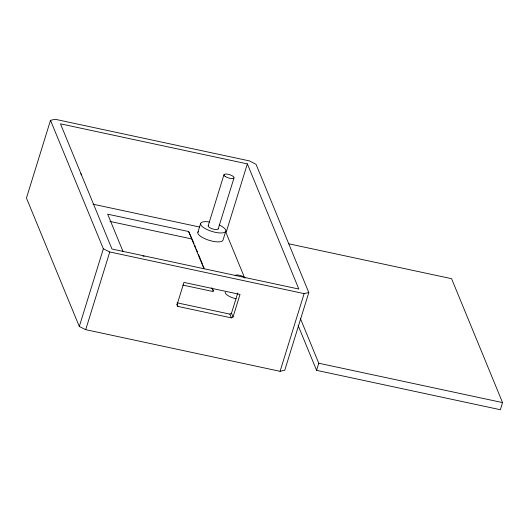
<?xml version="1.0" encoding="UTF-8"?>
<svg xmlns="http://www.w3.org/2000/svg" width="529" height="529" viewBox="0 0 529 529"><rect width="100%" height="100%" fill="white"/><g stroke="black" fill="none" stroke-linecap="round" stroke-linejoin="round"><path stroke-width="0.79" d="M50.506 120.334L26.45 198.044L79.297 326.505L85.711 329.673L280.072 371.318L284.754 370.267L308.81 292.557L256.082 164.387L249.549 160.928L55.188 119.283L50.506 120.334L103.353 248.795L79.297 326.505M85.711 329.673L109.767 251.963L103.353 248.795M197.886 232.33L200.643 223.43M208.181 225.757L223.972 174.735M218.232 228.852L234.03 177.837M225.777 231.18L223.02 240.08A13.152 4.325 17.2 0 1 207.586 239.809A13.152 4.325 17.2 0 1 198.633 231.385M247.354 163.884L298.845 289.052L111.963 249.007L60.471 123.839L247.354 163.884L226.055 232.694L244.577 277.725M233.038 316.964L240.014 294.422L183.947 282.407L176.97 304.949L177.85 306.403L231.424 317.883L233.038 316.964L231.49 313.208L237.746 292.993M280.072 371.318L304.129 293.608L308.81 292.557M288.755 243.796L451.574 278.684L502.55 402.595L500.348 409.717L316.573 370.34L318.775 363.225L300.327 318.365M177.103 302.819L229.877 314.127L231.49 313.208M93.137 204.214L199.473 227.001M191.815 238.348L188.648 231.53L107.665 214.179L122.999 251.44M109.906 221.406L192.133 239.029M109.767 251.963L304.129 293.608M182.895 285.085L213.366 291.611L211.805 287.809M318.775 363.225L502.55 402.595M80.864 173.657L81.367 174.894M298.125 325.487L316.573 370.34M229.877 314.127L231.424 317.883M192.45 239.789L194.011 243.585M194.632 245.106L195.571 247.38M196.199 248.901L197.449 251.943M198.388 254.218L202.448 264.097M203.076 265.618L204.009 267.892M212.764 289.165L213.385 290.685M188.648 231.53L203.982 268.798M176.917 304.149L177.85 306.403M235.114 275.814A5.264 1.732 17.2 0 1 239.624 275.298A5.264 1.732 17.2 0 1 245.072 278.155M218.193 228.369A5.264 1.732 17.2 0 1 212.718 228.964A5.264 1.732 17.2 0 1 208.479 225.38M236.198 298.786A9.866 3.247 17.2 0 1 225.228 292.127M219.158 224.957A13.152 4.325 17.2 0 1 223.932 232.615A13.152 4.325 17.2 0 1 205.854 228.958L203.447 227.496A13.152 4.325 17.2 0 1 209.537 221.995M143.009 256.029A6.573 2.162 17.2 0 1 144.113 256.334M225.096 176.362A5.264 1.732 17.2 0 0 233.725 178.213A5.264 1.732 17.2 0 0 228.178 174.286A5.264 1.732 17.2 0 0 225.096 176.362"/></g></svg>
